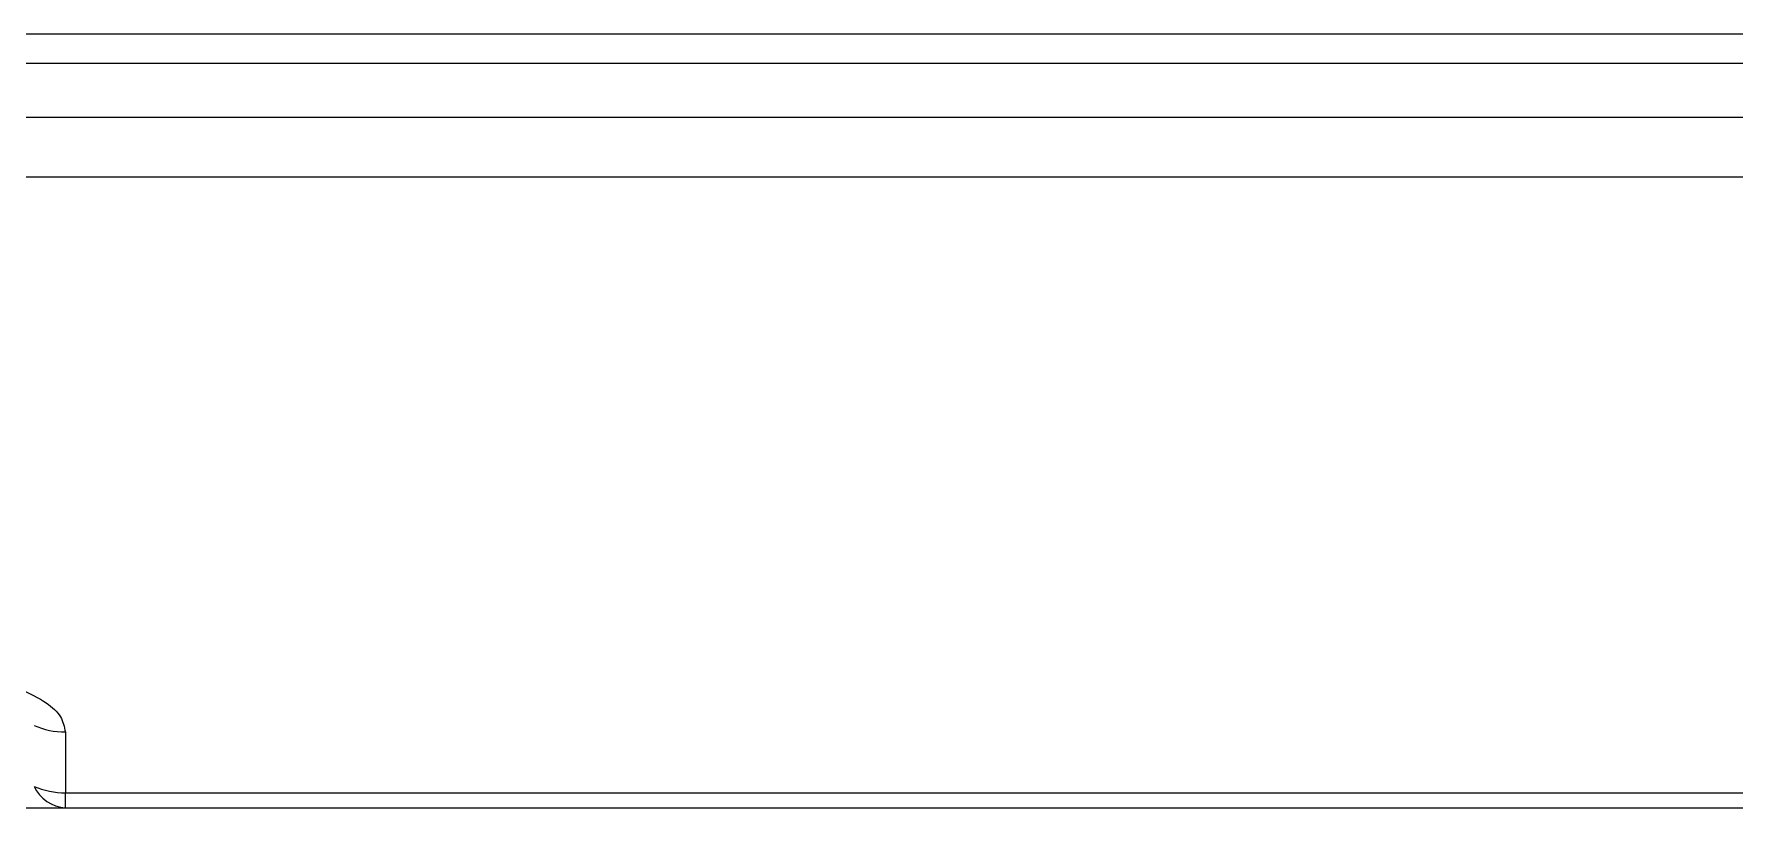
# Model space of a CAD drawing. Extents: x 17.3 to 113.1, y 4.8 to 84.5.
# Drawn here: x 29.634 to 31.316, y 37.891 to 38.656 of the extents above; entities that cross this region are included whole.
import ezdxf

# ---------------------------------------------------------------- set-up
doc = ezdxf.new("R2010")
doc.units = 0
doc.header["$MEASUREMENT"] = 0
doc.layers.add('OBJECT', color=7, linetype='CONTINUOUS')

msp = doc.modelspace()

# ---------------------------------------------------------------- linework, layer by layer
at = {"layer": 'OBJECT'}
for p, q in [((33.5725, 38.6565), (29.1476, 38.6565)), ((33.5736, 38.6273), (29.2749, 38.6273)), ((29.3646, 38.5743), (33.5782, 38.5743)), ((33.5836, 38.515), (29.3646, 38.515)), ((29.6646, 37.9665), (29.6646, 37.9065)), ((29.6646, 37.8915), (29.6646, 37.9065)), ((29.6646, 37.9065), (33.5836, 37.9065)), ((29.5196, 37.8915), (33.5744, 37.8915))]:
    msp.add_line(p, q, dxfattribs=at)
for centre, radius, start, end in [((29.6643, 38.0424), 0.0758, 246.1403, 270.2486), ((29.6675, 37.9289), 0.0375, 205.3826, 265.6122), ((29.6643, 37.9842), 0.0777, 246.7781, 270.2645)]:
    msp.add_arc(centre, radius, start, end, dxfattribs=at)
msp.add_open_spline([(29.6205, 38.0087), (29.6294, 38.0045), (29.6452, 37.9972), (29.6615, 37.9823), (29.6636, 37.9717), (29.6646, 37.9665)], degree=3, knots=[0, 0, 0, 0, 0.396713, 0.706828, 1, 1, 1, 1], dxfattribs=at)

doc.saveas('drawing.dxf')
